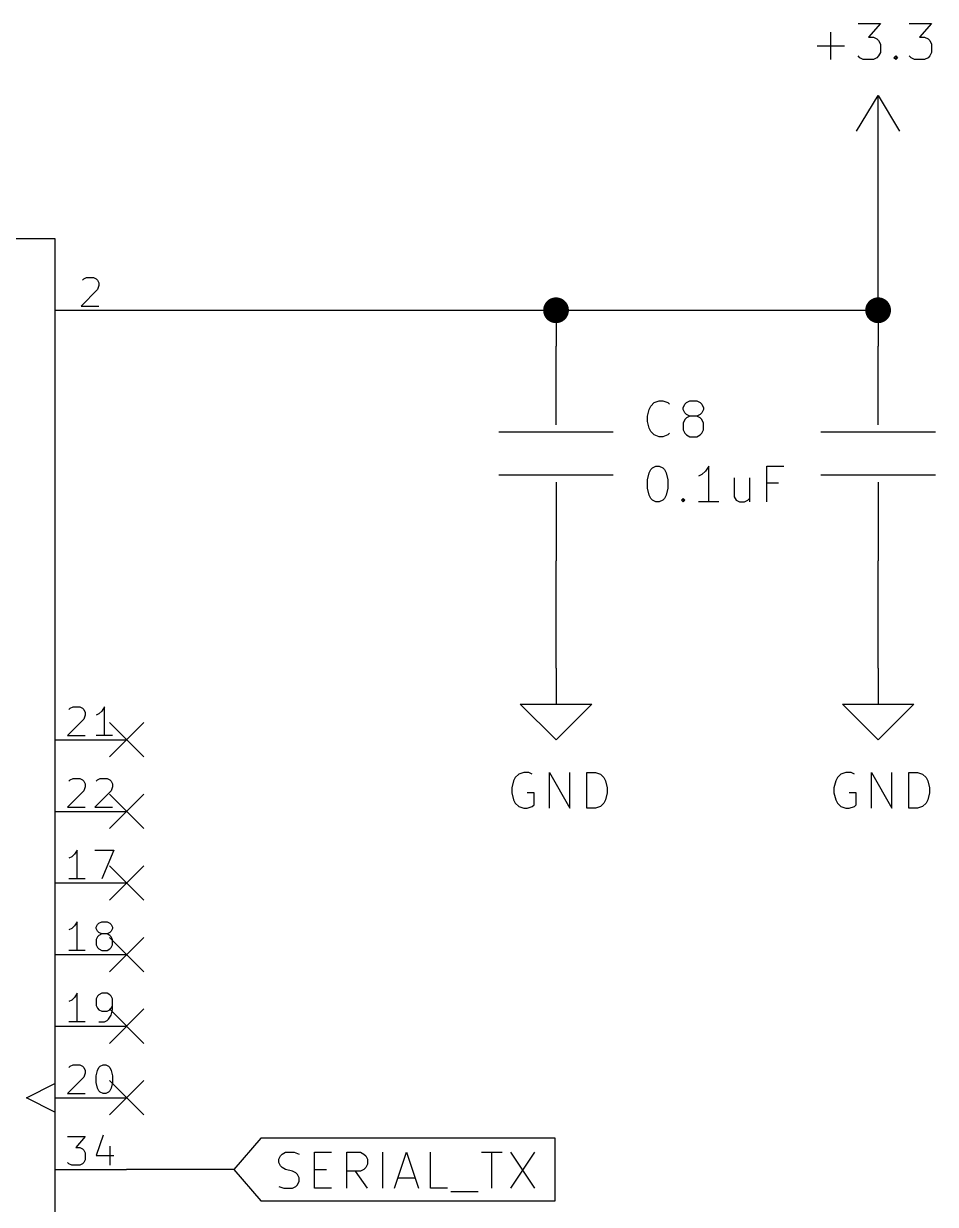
# Model space of a CAD drawing. Extents: x 0.4 to 16.1, y -11.3 to -0.4.
# Drawn here: x 5.706 to 6.98, y -9.699 to -8.05 of the extents above; entities that cross this region are included whole.
import ezdxf

# ---------------------------------------------------------------- set-up
doc = ezdxf.new("R2010")
doc.units = 0
doc.header["$MEASUREMENT"] = 0
for name, color, linetype in [('BLUE4', 5, 'CONTINUOUS'), ('BROWN2', 54, 'CONTINUOUS'), ('CYAN2', 4, 'CONTINUOUS'), ('MAGENTA2', 6, 'CONTINUOUS'), ('MAGENTA3', 221, 'CONTINUOUS')]:
    doc.layers.add(name, color=color, linetype=linetype)

msp = doc.modelspace()

# ---------------------------------------------------------------- linework, layer by layer
at = {"layer": 'BLUE4', "linetype": 'CONTINUOUS'}
for p, q in [((5.78857, -8.4079), (5.79047, -8.406)), ((5.79047, -8.406), (5.79428, -8.40409)), ((5.79428, -8.40409), (5.80381, -8.40409)), ((5.80381, -8.40409), (5.80762, -8.406)), ((5.80762, -8.406), (5.80952, -8.4079)), ((5.80952, -8.4079), (5.81143, -8.41171)), ((5.80952, -8.42124), (5.78667, -8.44409)), ((5.81143, -8.41552), (5.80952, -8.42124)), ((5.81143, -8.41171), (5.81143, -8.41552)), ((5.78667, -8.44409), (5.81143, -8.44409)), ((5.77143, -9.006), (5.77524, -9.00409)), ((5.77524, -9.00409), (5.78476, -9.00409)), ((5.78476, -9.00409), (5.78857, -9.006)), ((5.81905, -9.00409), (5.81524, -9.00981)), ((5.81905, -9.04409), (5.81905, -9.00409)), ((5.79047, -9.02124), (5.76762, -9.04409)), ((5.76952, -9.0079), (5.77143, -9.006)), ((5.78857, -9.006), (5.79047, -9.0079)), ((5.79047, -9.0079), (5.79238, -9.01171)), ((5.79238, -9.01552), (5.79047, -9.02124)), ((5.79238, -9.01171), (5.79238, -9.01552)), ((5.81143, -9.01362), (5.80762, -9.01552)), ((5.81524, -9.00981), (5.81143, -9.01362)), ((5.76762, -9.04409), (5.79238, -9.04409)), ((5.83047, -9.04409), (5.80762, -9.04409)), ((5.77143, -9.106), (5.77524, -9.10409)), ((5.77524, -9.10409), (5.78476, -9.10409)), ((5.78476, -9.10409), (5.78857, -9.106)), ((5.80952, -9.106), (5.81333, -9.10409)), ((5.81333, -9.10409), (5.82285, -9.10409)), ((5.82285, -9.10409), (5.82667, -9.106)), ((5.76952, -9.1079), (5.77143, -9.106)), ((5.78857, -9.106), (5.79047, -9.1079)), ((5.79047, -9.1079), (5.79238, -9.11171)), ((5.79238, -9.11552), (5.79047, -9.12124)), ((5.79238, -9.11171), (5.79238, -9.11552)), ((5.80762, -9.1079), (5.80952, -9.106)), ((5.82667, -9.106), (5.82857, -9.1079)), ((5.82857, -9.1079), (5.83047, -9.11171)), ((5.83047, -9.11552), (5.82857, -9.12124)), ((5.83047, -9.11171), (5.83047, -9.11552)), ((5.79047, -9.12124), (5.76762, -9.14409)), ((5.82857, -9.12124), (5.80571, -9.14409)), ((5.76762, -9.14409), (5.79238, -9.14409)), ((5.80571, -9.14409), (5.83047, -9.14409)), ((5.77333, -9.21362), (5.76952, -9.21552)), ((5.77714, -9.20981), (5.77333, -9.21362)), ((5.78095, -9.20409), (5.77714, -9.20981)), ((5.78095, -9.24409), (5.78095, -9.20409)), ((5.80571, -9.20409), (5.83238, -9.20409)), ((5.83238, -9.20409), (5.81524, -9.24409)), ((5.79238, -9.24409), (5.76952, -9.24409)), ((5.77333, -9.31362), (5.76952, -9.31552)), ((5.77714, -9.30981), (5.77333, -9.31362)), ((5.78095, -9.30409), (5.77714, -9.30981)), ((5.78095, -9.34409), (5.78095, -9.30409)), ((5.80762, -9.31171), (5.80952, -9.3079)), ((5.80762, -9.31362), (5.80762, -9.31171)), ((5.80952, -9.31743), (5.80762, -9.31362)), ((5.80952, -9.3079), (5.81143, -9.306)), ((5.81143, -9.31933), (5.80952, -9.31743)), ((5.81143, -9.306), (5.81524, -9.30409)), ((5.81524, -9.30409), (5.82285, -9.30409)), ((5.82285, -9.30409), (5.82667, -9.306)), ((5.82667, -9.306), (5.82857, -9.3079)), ((5.82857, -9.31743), (5.82667, -9.31933)), ((5.82857, -9.3079), (5.83047, -9.31171)), ((5.83047, -9.31362), (5.82857, -9.31743)), ((5.83047, -9.31171), (5.83047, -9.31362)), ((5.80952, -9.32505), (5.80762, -9.32885)), ((5.80762, -9.32885), (5.80762, -9.33647)), ((5.81143, -9.32314), (5.80952, -9.32505)), ((5.81524, -9.32124), (5.81143, -9.31933)), ((5.81524, -9.32124), (5.81143, -9.32314)), ((5.82285, -9.32124), (5.81524, -9.32124)), ((5.82667, -9.31933), (5.82285, -9.32124)), ((5.82667, -9.32314), (5.82285, -9.32124)), ((5.82857, -9.32505), (5.82667, -9.32314)), ((5.83047, -9.32885), (5.82857, -9.32505)), ((5.83047, -9.33647), (5.83047, -9.32885)), ((5.79238, -9.34409), (5.76952, -9.34409)), ((5.80762, -9.33647), (5.80952, -9.34028)), ((5.80952, -9.34028), (5.81143, -9.34219)), ((5.81143, -9.34219), (5.81524, -9.34409)), ((5.81524, -9.34409), (5.82285, -9.34409)), ((5.82285, -9.34409), (5.82667, -9.34219)), ((5.82667, -9.34219), (5.82857, -9.34028)), ((5.82857, -9.34028), (5.83047, -9.33647)), ((5.77333, -9.41362), (5.76952, -9.41552)), ((5.77714, -9.40981), (5.77333, -9.41362)), ((5.78095, -9.40409), (5.77714, -9.40981)), ((5.78095, -9.44409), (5.78095, -9.40409)), ((5.80952, -9.4079), (5.80762, -9.41171)), ((5.80762, -9.41171), (5.80762, -9.42124)), ((5.81143, -9.406), (5.80952, -9.4079)), ((5.81524, -9.40409), (5.81143, -9.406)), ((5.82285, -9.40409), (5.81524, -9.40409)), ((5.82667, -9.406), (5.82285, -9.40409)), ((5.82857, -9.4079), (5.82667, -9.406)), ((5.83047, -9.41171), (5.82857, -9.4079)), ((5.83047, -9.42695), (5.83047, -9.41171)), ((5.80762, -9.42124), (5.80952, -9.42505)), ((5.80952, -9.42505), (5.81143, -9.42695)), ((5.81143, -9.42695), (5.81524, -9.42885)), ((5.81524, -9.42885), (5.82285, -9.42885)), ((5.82285, -9.42885), (5.82667, -9.42695)), ((5.82667, -9.42695), (5.82857, -9.42505)), ((5.82857, -9.42505), (5.83047, -9.42124)), ((5.82857, -9.43457), (5.83047, -9.42695)), ((5.79238, -9.44409), (5.76952, -9.44409)), ((5.81143, -9.44409), (5.81905, -9.44409)), ((5.81905, -9.44409), (5.82285, -9.44219)), ((5.82285, -9.44219), (5.82476, -9.44028)), ((5.82476, -9.44028), (5.82857, -9.43457)), ((5.76952, -9.5079), (5.77143, -9.506)), ((5.77143, -9.506), (5.77524, -9.50409)), ((5.77524, -9.50409), (5.78476, -9.50409)), ((5.78476, -9.50409), (5.78857, -9.506)), ((5.78857, -9.506), (5.79047, -9.5079)), ((5.79047, -9.5079), (5.79238, -9.51171)), ((5.79238, -9.51552), (5.79047, -9.52124)), ((5.79238, -9.51171), (5.79238, -9.51552)), ((5.80762, -9.51933), (5.80952, -9.51171)), ((5.80952, -9.51171), (5.81143, -9.5079)), ((5.81143, -9.5079), (5.81333, -9.506)), ((5.81333, -9.506), (5.81714, -9.50409)), ((5.81714, -9.50409), (5.82095, -9.50409)), ((5.82095, -9.50409), (5.82476, -9.506)), ((5.82476, -9.506), (5.82667, -9.5079)), ((5.82667, -9.5079), (5.82857, -9.51171)), ((5.82857, -9.51171), (5.83047, -9.51933)), ((5.79047, -9.52124), (5.76762, -9.54409)), ((5.80762, -9.52885), (5.80762, -9.51933)), ((5.80952, -9.53647), (5.80762, -9.52885)), ((5.83047, -9.52885), (5.82857, -9.53647)), ((5.83047, -9.51933), (5.83047, -9.52885)), ((5.76762, -9.54409), (5.79238, -9.54409)), ((5.81143, -9.54028), (5.80952, -9.53647)), ((5.81333, -9.54219), (5.81143, -9.54028)), ((5.81714, -9.54409), (5.81333, -9.54219)), ((5.82095, -9.54409), (5.81714, -9.54409)), ((5.82476, -9.54219), (5.82095, -9.54409)), ((5.82667, -9.54028), (5.82476, -9.54219)), ((5.82857, -9.53647), (5.82667, -9.54028)), ((5.76762, -9.60409), (5.79238, -9.60409)), ((5.79238, -9.60409), (5.77905, -9.61933)), ((5.81714, -9.60219), (5.80762, -9.63076)), ((5.77905, -9.61933), (5.78476, -9.61933)), ((5.78476, -9.61933), (5.78857, -9.62124)), ((5.78857, -9.62124), (5.79047, -9.62314)), ((5.79047, -9.62314), (5.79238, -9.62695)), ((5.79238, -9.62695), (5.79238, -9.63647)), ((5.80762, -9.63076), (5.83238, -9.63076)), ((5.82667, -9.61743), (5.82667, -9.64409)), ((5.76952, -9.64219), (5.76762, -9.64028)), ((5.77333, -9.64409), (5.76952, -9.64219)), ((5.78476, -9.64409), (5.77333, -9.64409)), ((5.78857, -9.64219), (5.78476, -9.64409)), ((5.79047, -9.64028), (5.78857, -9.64219)), ((5.79238, -9.63647), (5.79047, -9.64028))]:
    msp.add_line(p, q, dxfattribs=at)
at = {"layer": 'BROWN2', "linetype": 'CONTINUOUS'}
for p, q in [((6.87, -8.2), (6.9, -8.15)), ((6.9, -8.25), (6.9, -8.15)), ((6.9, -8.15), (6.93, -8.2)), ((4.75, -8.35), (5.75, -8.35)), ((5.75, -8.35), (5.75, -10.75)), ((5.75, -8.45), (5.85, -8.45)), ((6.45, -8.61), (6.45, -8.5)), ((6.9, -8.61), (6.9, -8.5)), ((6.37, -8.62), (6.53, -8.62)), ((6.82, -8.62), (6.98, -8.62)), ((6.37, -8.68), (6.53, -8.68)), ((6.45, -8.69), (6.45, -8.8)), ((6.82, -8.68), (6.98, -8.68)), ((6.9, -8.69), (6.9, -8.8)), ((6.45, -8.95), (6.45, -9)), ((6.9, -8.95), (6.9, -9)), ((6.45, -9.05), (6.4, -9)), ((6.4, -9), (6.45, -9)), ((6.45, -9), (6.5, -9)), ((6.5, -9), (6.45, -9.05)), ((6.9, -9.05), (6.85, -9)), ((6.85, -9), (6.9, -9)), ((6.9, -9), (6.95, -9)), ((6.95, -9), (6.9, -9.05)), ((5.75, -9.05), (5.85, -9.05)), ((5.75, -9.15), (5.85, -9.15)), ((5.75, -9.25), (5.85, -9.25)), ((5.75, -9.35), (5.85, -9.35)), ((5.75, -9.45), (5.85, -9.45)), ((5.71, -9.55), (5.75, -9.53)), ((5.75, -9.57), (5.71, -9.55)), ((5.75, -9.55), (5.85, -9.55)), ((6.0375, -9.60624), (6, -9.65)), ((6.44883, -9.60624), (6.0375, -9.60624)), ((6.44883, -9.65), (6.44883, -9.60624)), ((6.06265, -9.63572), (6.06503, -9.63095)), ((6.06503, -9.63095), (6.06741, -9.62857)), ((6.06741, -9.62857), (6.07217, -9.62619)), ((6.07217, -9.62619), (6.08407, -9.62619)), ((6.08407, -9.62619), (6.09122, -9.62857)), ((6.11265, -9.67619), (6.11265, -9.62619)), ((6.11265, -9.62619), (6.13646, -9.62619)), ((6.15789, -9.67619), (6.15789, -9.62619)), ((6.15789, -9.62619), (6.17693, -9.62619)), ((6.17693, -9.62619), (6.1817, -9.62857)), ((6.1817, -9.62857), (6.18407, -9.63095)), ((6.18407, -9.63095), (6.18646, -9.63572)), ((6.20789, -9.67619), (6.20789, -9.62619)), ((6.22455, -9.67619), (6.24122, -9.62619)), ((6.24122, -9.62619), (6.25789, -9.67619)), ((6.27455, -9.67619), (6.27455, -9.62619)), ((6.34598, -9.62619), (6.37455, -9.62619)), ((6.36027, -9.67619), (6.36027, -9.62619)), ((6.38646, -9.62619), (6.41979, -9.67619)), ((6.41979, -9.62619), (6.38646, -9.67619)), ((6.06265, -9.64048), (6.06265, -9.63572)), ((6.06503, -9.64524), (6.06265, -9.64048)), ((6.06741, -9.64762), (6.06503, -9.64524)), ((6.07217, -9.65), (6.06741, -9.64762)), ((6.18407, -9.64762), (6.1817, -9.65)), ((6.18646, -9.64286), (6.18407, -9.64762)), ((6.18646, -9.63572), (6.18646, -9.64286)), ((5.75, -9.65), (5.85, -9.65)), ((6, -9.65), (6.0375, -9.69376)), ((6.0817, -9.65238), (6.07217, -9.65)), ((6.08646, -9.65476), (6.0817, -9.65238)), ((6.08884, -9.65715), (6.08646, -9.65476)), ((6.09122, -9.66191), (6.08884, -9.65715)), ((6.09122, -9.66667), (6.09122, -9.66191)), ((6.11265, -9.65), (6.12931, -9.65)), ((6.17693, -9.65238), (6.15789, -9.65238)), ((6.18646, -9.67619), (6.16979, -9.65238)), ((6.1817, -9.65), (6.17693, -9.65238)), ((6.22931, -9.66191), (6.25313, -9.66191)), ((6.44883, -9.69376), (6.44883, -9.65)), ((6.06265, -9.67381), (6.06979, -9.67619)), ((6.06979, -9.67619), (6.0817, -9.67619)), ((6.0817, -9.67619), (6.08646, -9.67381)), ((6.08646, -9.67381), (6.08884, -9.67143)), ((6.08884, -9.67143), (6.09122, -9.66667)), ((6.13646, -9.67619), (6.11265, -9.67619)), ((6.29836, -9.67619), (6.27455, -9.67619)), ((6.30313, -9.68095), (6.34122, -9.68095)), ((6.0375, -9.69376), (6.44883, -9.69376))]:
    msp.add_line(p, q, dxfattribs=at)
at = {"layer": 'CYAN2', "linetype": 'CONTINUOUS'}
for p, q in [((5.826, -9.026), (5.874, -9.074)), ((5.874, -9.026), (5.826, -9.074)), ((5.826, -9.126), (5.874, -9.174)), ((5.874, -9.126), (5.826, -9.174)), ((5.826, -9.226), (5.874, -9.274)), ((5.874, -9.226), (5.826, -9.274)), ((5.826, -9.326), (5.874, -9.374)), ((5.874, -9.326), (5.826, -9.374)), ((5.826, -9.426), (5.874, -9.474)), ((5.874, -9.426), (5.826, -9.474)), ((5.826, -9.526), (5.874, -9.574)), ((5.874, -9.526), (5.826, -9.574))]:
    msp.add_line(p, q, dxfattribs=at)
at = {"layer": 'MAGENTA2', "linetype": 'CONTINUOUS'}
for p, q in [((6.83405, -8.09962), (6.83405, -8.06152)), ((6.87214, -8.04962), (6.90309, -8.04962)), ((6.90309, -8.04962), (6.88643, -8.06867)), ((6.94357, -8.04962), (6.97452, -8.04962)), ((6.97452, -8.04962), (6.95785, -8.06867)), ((6.815, -8.08057), (6.85309, -8.08057)), ((6.88643, -8.06867), (6.89357, -8.06867)), ((6.89357, -8.06867), (6.89833, -8.07105)), ((6.89833, -8.07105), (6.90071, -8.07343)), ((6.90071, -8.07343), (6.90309, -8.07819)), ((6.90309, -8.07819), (6.90309, -8.09009)), ((6.95785, -8.06867), (6.965, -8.06867)), ((6.965, -8.06867), (6.96976, -8.07105)), ((6.96976, -8.07105), (6.97214, -8.07343)), ((6.97214, -8.07343), (6.97452, -8.07819)), ((6.97452, -8.07819), (6.97452, -8.09009)), ((6.87452, -8.09724), (6.87214, -8.09485)), ((6.87928, -8.09962), (6.87452, -8.09724)), ((6.89833, -8.09724), (6.89357, -8.09962)), ((6.90071, -8.09485), (6.89833, -8.09724)), ((6.90309, -8.09009), (6.90071, -8.09485)), ((6.92214, -8.09724), (6.92452, -8.09485)), ((6.92452, -8.09962), (6.92214, -8.09724)), ((6.92452, -8.09485), (6.9269, -8.09724)), ((6.92452, -8.09485), (6.92452, -8.09962)), ((6.9269, -8.09724), (6.92452, -8.09962)), ((6.94595, -8.09724), (6.94357, -8.09485)), ((6.95071, -8.09962), (6.94595, -8.09724)), ((6.96976, -8.09724), (6.965, -8.09962)), ((6.97214, -8.09485), (6.96976, -8.09724)), ((6.97452, -8.09009), (6.97214, -8.09485)), ((6.89357, -8.09962), (6.87928, -8.09962)), ((6.965, -8.09962), (6.95071, -8.09962)), ((6.57765, -8.59805), (6.58003, -8.58852)), ((6.58003, -8.58852), (6.58241, -8.58376)), ((6.58241, -8.58376), (6.58717, -8.579)), ((6.58717, -8.579), (6.59431, -8.57662)), ((6.59431, -8.57662), (6.59907, -8.57662)), ((6.59907, -8.57662), (6.60622, -8.579)), ((6.60622, -8.579), (6.6086, -8.58138)), ((6.62765, -8.58614), (6.63003, -8.58138)), ((6.62765, -8.58852), (6.62765, -8.58614)), ((6.63003, -8.59328), (6.62765, -8.58852)), ((6.63003, -8.58138), (6.63241, -8.579)), ((6.63241, -8.579), (6.63717, -8.57662)), ((6.63717, -8.57662), (6.64669, -8.57662)), ((6.64669, -8.57662), (6.65146, -8.579)), ((6.65146, -8.579), (6.65383, -8.58138)), ((6.65383, -8.58138), (6.65622, -8.58614)), ((6.65622, -8.58852), (6.65383, -8.59328)), ((6.65622, -8.58614), (6.65622, -8.58852)), ((6.57765, -8.60519), (6.57765, -8.59805)), ((6.58003, -8.61471), (6.57765, -8.60519)), ((6.63003, -8.60281), (6.62765, -8.60757)), ((6.62765, -8.60757), (6.62765, -8.61709)), ((6.63241, -8.59567), (6.63003, -8.59328)), ((6.63241, -8.60043), (6.63003, -8.60281)), ((6.63717, -8.59805), (6.63241, -8.59567)), ((6.63717, -8.59805), (6.63241, -8.60043)), ((6.64669, -8.59805), (6.63717, -8.59805)), ((6.65146, -8.59567), (6.64669, -8.59805)), ((6.65146, -8.60043), (6.64669, -8.59805)), ((6.65383, -8.59328), (6.65146, -8.59567)), ((6.65383, -8.60281), (6.65146, -8.60043)), ((6.65622, -8.60757), (6.65383, -8.60281)), ((6.65622, -8.61709), (6.65622, -8.60757)), ((6.58241, -8.61947), (6.58003, -8.61471)), ((6.58717, -8.62424), (6.58241, -8.61947)), ((6.59431, -8.62662), (6.58717, -8.62424)), ((6.60622, -8.62424), (6.59907, -8.62662)), ((6.6086, -8.62185), (6.60622, -8.62424)), ((6.62765, -8.61709), (6.63003, -8.62185)), ((6.63003, -8.62185), (6.63241, -8.62424)), ((6.63241, -8.62424), (6.63717, -8.62662)), ((6.64669, -8.62662), (6.65146, -8.62424)), ((6.65146, -8.62424), (6.65383, -8.62185)), ((6.65383, -8.62185), (6.65622, -8.61709)), ((6.59907, -8.62662), (6.59431, -8.62662)), ((6.63717, -8.62662), (6.64669, -8.62662)), ((6.58003, -8.67714), (6.58241, -8.67238)), ((6.58241, -8.67238), (6.58479, -8.67)), ((6.58479, -8.67), (6.58955, -8.66762)), ((6.58955, -8.66762), (6.59431, -8.66762)), ((6.59431, -8.66762), (6.59907, -8.67)), ((6.59907, -8.67), (6.60146, -8.67238)), ((6.60146, -8.67238), (6.60384, -8.67714)), ((6.6586, -8.67476), (6.65384, -8.67952)), ((6.66336, -8.66762), (6.6586, -8.67476)), ((6.66336, -8.71762), (6.66336, -8.66762)), ((6.74431, -8.71762), (6.74431, -8.66762)), ((6.74431, -8.66762), (6.76812, -8.66762)), ((6.57765, -8.68667), (6.58003, -8.67714)), ((6.57765, -8.69857), (6.57765, -8.68667)), ((6.60384, -8.67714), (6.60622, -8.68667)), ((6.60622, -8.68667), (6.60622, -8.69857)), ((6.65384, -8.67952), (6.64907, -8.6819)), ((6.69907, -8.68428), (6.69907, -8.71047)), ((6.7205, -8.68428), (6.7205, -8.71762)), ((6.76098, -8.69143), (6.74431, -8.69143)), ((6.58003, -8.70809), (6.57765, -8.69857)), ((6.58241, -8.71285), (6.58003, -8.70809)), ((6.60384, -8.70809), (6.60146, -8.71285)), ((6.60622, -8.69857), (6.60384, -8.70809)), ((6.58479, -8.71524), (6.58241, -8.71285)), ((6.58955, -8.71762), (6.58479, -8.71524)), ((6.59431, -8.71762), (6.58955, -8.71762)), ((6.59907, -8.71524), (6.59431, -8.71762)), ((6.60146, -8.71285), (6.59907, -8.71524)), ((6.62527, -8.71524), (6.62765, -8.71285)), ((6.62765, -8.71762), (6.62527, -8.71524)), ((6.62765, -8.71285), (6.63003, -8.71524)), ((6.62765, -8.71285), (6.62765, -8.71762)), ((6.63003, -8.71524), (6.62765, -8.71762)), ((6.67765, -8.71762), (6.64907, -8.71762)), ((6.69907, -8.71047), (6.70146, -8.71524)), ((6.70146, -8.71524), (6.70622, -8.71762)), ((6.70622, -8.71762), (6.71336, -8.71762)), ((6.71336, -8.71762), (6.71812, -8.71524)), ((6.71812, -8.71524), (6.7205, -8.71285)), ((6.39309, -9.10276), (6.39071, -9.10752)), ((6.39785, -9.098), (6.39309, -9.10276)), ((6.405, -9.09562), (6.39785, -9.098)), ((6.41214, -9.09562), (6.405, -9.09562)), ((6.4169, -9.098), (6.41214, -9.09562)), ((6.44071, -9.14562), (6.44071, -9.09562)), ((6.44071, -9.09562), (6.46928, -9.14562)), ((6.46928, -9.14562), (6.46928, -9.09562)), ((6.49309, -9.14562), (6.49309, -9.09562)), ((6.49309, -9.09562), (6.505, -9.09562)), ((6.505, -9.09562), (6.51214, -9.098)), ((6.51214, -9.098), (6.5169, -9.10276)), ((6.5169, -9.10276), (6.51928, -9.10752)), ((6.84309, -9.10276), (6.84071, -9.10752)), ((6.84785, -9.098), (6.84309, -9.10276)), ((6.855, -9.09562), (6.84785, -9.098)), ((6.86214, -9.09562), (6.855, -9.09562)), ((6.8669, -9.098), (6.86214, -9.09562)), ((6.89071, -9.14562), (6.89071, -9.09562)), ((6.89071, -9.09562), (6.91928, -9.14562)), ((6.91928, -9.14562), (6.91928, -9.09562)), ((6.94309, -9.14562), (6.94309, -9.09562)), ((6.94309, -9.09562), (6.955, -9.09562)), ((6.955, -9.09562), (6.96214, -9.098)), ((6.96214, -9.098), (6.9669, -9.10276)), ((6.9669, -9.10276), (6.96928, -9.10752)), ((6.39071, -9.10752), (6.38833, -9.11705)), ((6.38833, -9.11705), (6.38833, -9.12419)), ((6.51928, -9.10752), (6.52167, -9.11705)), ((6.52167, -9.11705), (6.52167, -9.12419)), ((6.84071, -9.10752), (6.83833, -9.11705)), ((6.83833, -9.11705), (6.83833, -9.12419)), ((6.96928, -9.10752), (6.97167, -9.11705)), ((6.97167, -9.11705), (6.97167, -9.12419)), ((6.38833, -9.12419), (6.39071, -9.13371)), ((6.39071, -9.13371), (6.39309, -9.13847)), ((6.41928, -9.12419), (6.40976, -9.12419)), ((6.41928, -9.14085), (6.41928, -9.12419)), ((6.51928, -9.13371), (6.5169, -9.13847)), ((6.52167, -9.12419), (6.51928, -9.13371)), ((6.83833, -9.12419), (6.84071, -9.13371)), ((6.84071, -9.13371), (6.84309, -9.13847)), ((6.86928, -9.12419), (6.85976, -9.12419)), ((6.86928, -9.14085), (6.86928, -9.12419)), ((6.96928, -9.13371), (6.9669, -9.13847)), ((6.97167, -9.12419), (6.96928, -9.13371)), ((6.39309, -9.13847), (6.39785, -9.14324)), ((6.39785, -9.14324), (6.405, -9.14562)), ((6.405, -9.14562), (6.40976, -9.14562)), ((6.40976, -9.14562), (6.4169, -9.14324)), ((6.4169, -9.14324), (6.41928, -9.14085)), ((6.505, -9.14562), (6.49309, -9.14562)), ((6.51214, -9.14324), (6.505, -9.14562)), ((6.5169, -9.13847), (6.51214, -9.14324)), ((6.84309, -9.13847), (6.84785, -9.14324)), ((6.84785, -9.14324), (6.855, -9.14562)), ((6.855, -9.14562), (6.85976, -9.14562)), ((6.85976, -9.14562), (6.8669, -9.14324)), ((6.8669, -9.14324), (6.86928, -9.14085)), ((6.955, -9.14562), (6.94309, -9.14562)), ((6.96214, -9.14324), (6.955, -9.14562)), ((6.9669, -9.13847), (6.96214, -9.14324))]:
    msp.add_line(p, q, dxfattribs=at)
at = {"layer": 'MAGENTA3', "linetype": 'CONTINUOUS'}
for p, q in [((6.9, -8.45), (6.9, -8.25)), ((5.85, -8.45), (6.45, -8.45)), ((6.45, -8.45), (6.45, -8.5)), ((6.45, -8.45), (6.9, -8.45)), ((6.9, -8.45), (6.9, -8.5)), ((6.45, -8.95), (6.45, -8.8)), ((6.9, -8.95), (6.9, -8.8)), ((6, -9.65), (5.85, -9.65))]:
    msp.add_line(p, q, dxfattribs=at)
at = {"layer": 'MAGENTA3', "const_width": 0.018}
for points in [[(6.441, -8.45, 1), (6.459, -8.45, 1)], [(6.891, -8.45, 1), (6.909, -8.45, 1)]]:
    msp.add_lwpolyline(points, format="xyb", close=True, dxfattribs=at)

doc.saveas('drawing.dxf')
